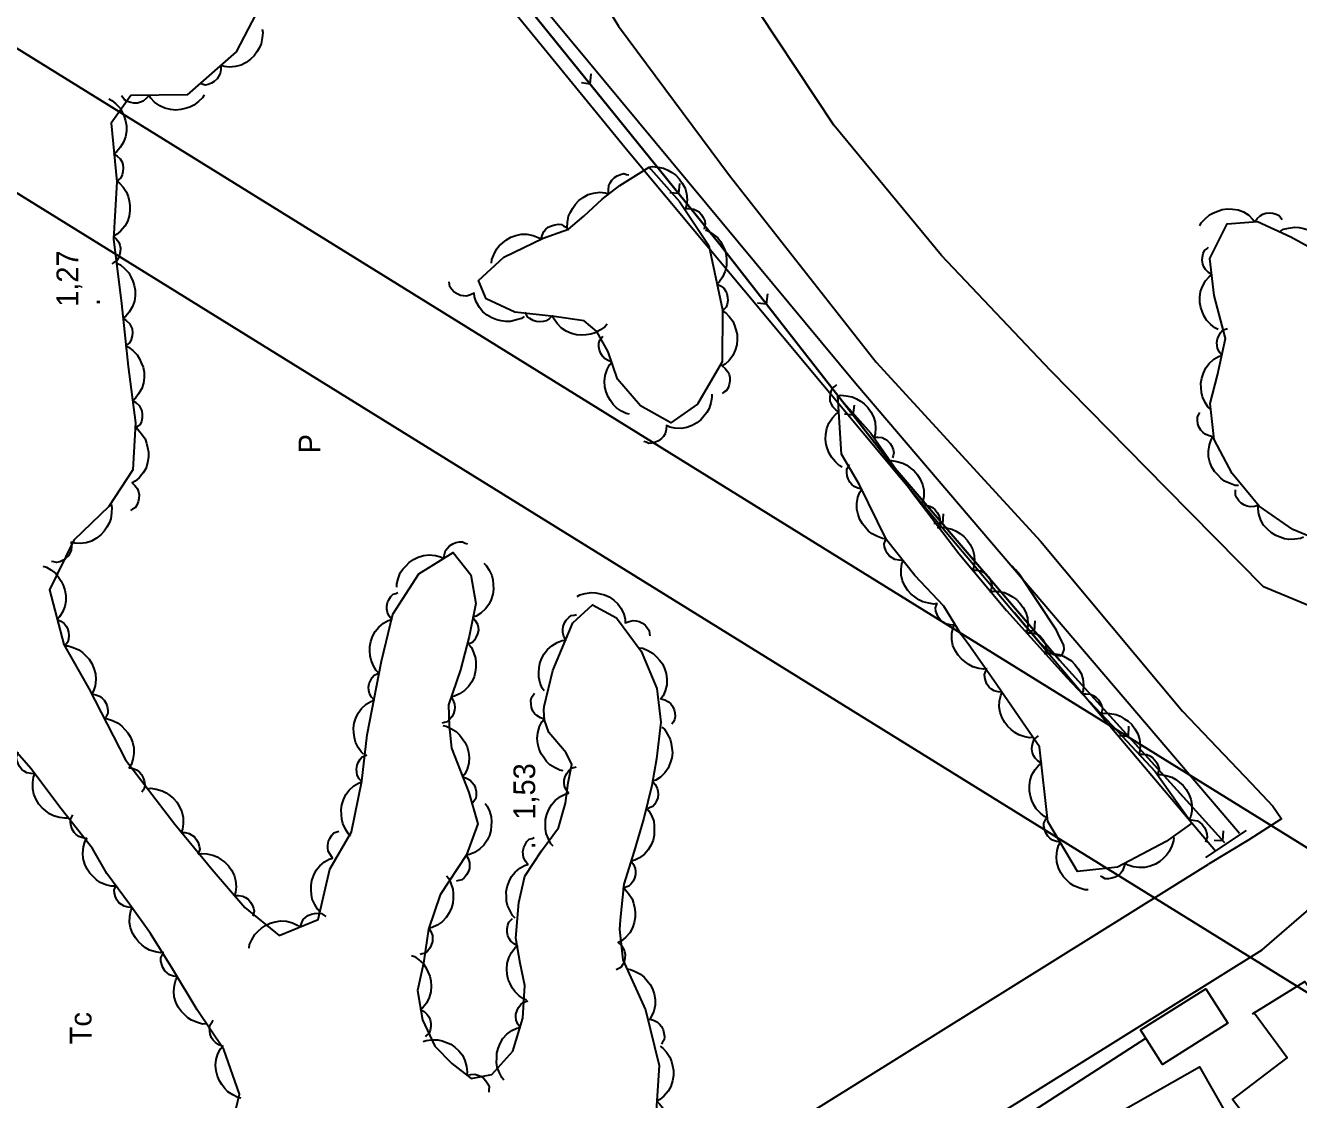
# Model space of a CAD drawing. Extents: x 747954 to 748544, y 4317181 to 4318208.
# Drawn here: x 748035.3 to 748123.3, y 4317259.5 to 4317333.8 of the extents above; entities that cross this region are included whole.
import ezdxf

# ---------------------------------------------------------------- set-up
doc = ezdxf.new("R2010")
doc.units = 0
doc.linetypes.add('DASHED', pattern=[0])
doc.layers.get('0').update_dxf_attribs({"linetype": 'CONTINUOUS'})
for name, color, linetype in [('1', 7, 'CONTINUOUS'), ('11', 7, 'CONTINUOUS'), ('2', 7, 'CONTINUOUS'), ('27', 7, 'CONTINUOUS'), ('36', 7, 'CONTINUOUS'), ('44', 7, 'CONTINUOUS'), ('48', 7, 'CONTINUOUS'), ('51', 7, 'CONTINUOUS'), ('53', 7, 'CONTINUOUS'), ('PATTERN_CLASS', 7, 'CONTINUOUS')]:
    doc.layers.add(name, color=color, linetype=linetype)

msp = doc.modelspace()

# ---------------------------------------------------------------- linework, layer by layer
at = {"layer": '1', "color": 0, "linetype": 'CONTINUOUS'}
for points in [[(748039.68, 4317375.85), (748039.68, 4317375.85), (748038.51, 4317374.38), (748057.91, 4317350.98), (748092.71, 4317309.04), (748119.22, 4317277.94)], [(748037.6, 4317373.01), (748058.56, 4317347.67), (748076.95, 4317325.13), (748098.45, 4317299.35), (748117.56, 4317276.71)], [(748120.12, 4317265.44), (748123.73, 4317267.68), (748129.64, 4317259.67), (748123.79, 4317256.17), (748122.88, 4317257.34), (748121.29, 4317256.17), (748118.73, 4317259.51), (748122.51, 4317262.41), (748120.2, 4317265.57)], [(748112.38, 4317264.33), (748116.9, 4317267.18), (748118.41, 4317264.8), (748113.89, 4317261.94), (748112.38, 4317264.33)], [(748106.59, 4317256.17), (748116.46, 4317261.79), (748118.44, 4317258.3), (748108.57, 4317252.69), (748106.59, 4317256.17)]]:
    msp.add_lwpolyline(points, dxfattribs=at)
at = {"layer": '11', "color": 0, "linetype": 'DASHED'}
for points in [[(748145.32, 4317293.32), (748144.52, 4317292.64), (748137.21, 4317291.07), (748129.63, 4317291.34), (748120.88, 4317294.98), (748114.17, 4317301.78), (748106.17, 4317309.94), (748098.62, 4317317.89), (748091.19, 4317326.91), (748084.71, 4317336.71), (748080.44, 4317345.57), (748076.18, 4317355.23), (748072.89, 4317364.92), (748070.94, 4317377.1), (748069.9, 4317386.29), (748071.13, 4317395.75), (748078.26, 4317400.38), (748094.87, 4317405.8), (748113.16, 4317411.9), (748136.64, 4317419.36)], [(748059.41, 4317417.37), (748060.31, 4317408.46), (748060.25, 4317401.69), (748061.03, 4317393.84), (748060.79, 4317385.25), (748061.61, 4317377.89), (748061.77, 4317370.92), (748062.48, 4317361.46), (748065.79, 4317351.02), (748076.3, 4317333.76), (748083.98, 4317323.42), (748094.11, 4317310.53), (748105.46, 4317298.15), (748115.29, 4317286.39), (748120.03, 4317281.4), (748121.53, 4317279.8), (748122.12, 4317278.94), (748119.86, 4317277.48), (748117.08, 4317275.81)], [(748120.79, 4317269.87), (748124.37, 4317272.96), (748129.4, 4317267.13), (748135.27, 4317259.63), (748143.44, 4317249.92), (748151.19, 4317240.37), (748157.75, 4317232.46), (748165.16, 4317223.86), (748171.08, 4317216.69), (748176.67, 4317208.83), (748180.02, 4317204.53)]]:
    msp.add_lwpolyline(points, dxfattribs=at)
at = {"layer": '11', "color": 0, "linetype": 'CONTINUOUS'}
for points in [[(748000, 4317201.29), (748012.41, 4317209.28), (748079.9, 4317252.59), (748117.08, 4317275.81)], [(748010.92, 4317200), (748016.19, 4317203.39), (748083.64, 4317246.67), (748120.79, 4317269.87)]]:
    msp.add_lwpolyline(points, dxfattribs=at)
at = {"layer": '2', "color": 0, "linetype": 'CONTINUOUS'}
msp.add_line((748116.89, 4317276.25), (748119.71, 4317278.12), dxfattribs=at)
at = {"layer": '27', "color": 0, "linetype": 'CONTINUOUS'}
for p, q in [((748074.34, 4317329.76), (748074.41, 4317330.46)), ((748074.34, 4317329.76), (748073.73, 4317329.83)), ((748080.47, 4317322.18), (748079.85, 4317322.24)), ((748080.47, 4317322.18), (748080.54, 4317322.88)), ((748086.52, 4317314.54), (748086.61, 4317315.24)), ((748086.52, 4317314.54), (748085.91, 4317314.61)), ((748092.52, 4317306.85), (748092.61, 4317307.55)), ((748092.52, 4317306.85), (748091.91, 4317306.93)), ((748098.71, 4317299.32), (748098.1, 4317299.37)), ((748098.71, 4317299.32), (748098.77, 4317300.03)), ((748105.06, 4317291.92), (748105.11, 4317292.63)), ((748105.06, 4317291.92), (748104.45, 4317291.97)), ((748111.55, 4317284.64), (748111.58, 4317285.35)), ((748111.55, 4317284.64), (748110.93, 4317284.68)), ((748118.08, 4317277.41), (748117.47, 4317277.44)), ((748118.08, 4317277.41), (748118.12, 4317278.11))]:
    msp.add_line(p, q, dxfattribs=at)
msp.add_lwpolyline([(748037.21, 4317374.97), (748052.06, 4317357.01), (748068.28, 4317337.27), (748083.33, 4317318.63), (748095.15, 4317303.48), (748106.78, 4317289.92), (748118.18, 4317277.3)], dxfattribs=at)
at = {"layer": '44', "color": 0, "linetype": 'CONTINUOUS'}
msp.add_lwpolyline([(748103.68, 4317293.21), (748105.42, 4317291.14), (748105.73, 4317290.82), (748105.75, 4317290.8), (748106.28, 4317290.35), (748106.47, 4317290.27), (748106.85, 4317290.21), (748106.98, 4317290.33), (748107.11, 4317290.64), (748107.08, 4317290.94), (748106.85, 4317291.39), (748106.66, 4317291.78), (748106.58, 4317291.98), (748104.05, 4317295.82), (748103.75, 4317296.15), (748103.5, 4317296.41)], dxfattribs=at)
at = {"layer": '51', "color": 0, "linetype": 'CONTINUOUS'}
msp.add_lwpolyline([(748065.4, 4317200), (748047.56, 4317221.64), (748112.74, 4317263.76)], dxfattribs=at)
at = {"layer": '53', "color": 0, "linetype": 'CONTINUOUS'}
for points in [[(748051.67, 4317333.55), (748051.71, 4317333.32), (748051.67, 4317332.95), (748051.6, 4317332.54), (748051.46, 4317332.25), (748051.29, 4317331.98), (748051.11, 4317331.71), (748050.86, 4317331.47), (748050.55, 4317331.25), (748050.21, 4317331.07), (748049.83, 4317330.97), (748049.4, 4317330.93), (748049.03, 4317330.97), (748048.8, 4317331.04), (748048.8, 4317330.77), (748048.76, 4317330.48), (748048.66, 4317330.29), (748048.55, 4317330.11), (748048.36, 4317329.94), (748048.16, 4317329.82), (748047.93, 4317329.73), (748047.72, 4317329.68), (748047.52, 4317329.74), (748047.37, 4317329.78)], [(748041.07, 4317328.73), (748041.28, 4317328.63), (748041.55, 4317328.39), (748041.84, 4317328.08), (748042, 4317327.81), (748042.12, 4317327.51), (748042.23, 4317327.21), (748042.28, 4317326.86), (748042.28, 4317326.49), (748042.23, 4317326.1), (748042.09, 4317325.74), (748041.86, 4317325.36), (748041.62, 4317325.09), (748041.42, 4317324.94), (748041.65, 4317324.78), (748041.86, 4317324.58), (748041.96, 4317324.39), (748042.04, 4317324.19), (748042.06, 4317323.94), (748042.04, 4317323.71), (748041.99, 4317323.47), (748041.9, 4317323.27), (748041.74, 4317323.14), (748041.62, 4317323.04)], [(748047.66, 4317329.01), (748047.54, 4317328.81), (748047.27, 4317328.56), (748046.95, 4317328.29), (748046.66, 4317328.16), (748046.35, 4317328.07), (748046.04, 4317327.99), (748045.69, 4317327.96), (748045.32, 4317328), (748044.94, 4317328.08), (748044.59, 4317328.25), (748044.23, 4317328.51), (748043.98, 4317328.77), (748043.85, 4317328.98), (748043.67, 4317328.77), (748043.45, 4317328.58), (748043.25, 4317328.5), (748043.06, 4317328.43), (748042.8, 4317328.43), (748042.58, 4317328.47), (748042.33, 4317328.55), (748042.14, 4317328.66), (748042.03, 4317328.82), (748041.94, 4317328.95)], [(748078.41, 4317324), (748078.64, 4317324.05), (748079.01, 4317324.01), (748079.42, 4317323.94), (748079.71, 4317323.8), (748079.98, 4317323.63), (748080.25, 4317323.45), (748080.5, 4317323.21), (748080.71, 4317322.9), (748080.9, 4317322.56), (748081, 4317322.18), (748081.04, 4317321.75), (748081.01, 4317321.38), (748080.93, 4317321.15), (748081.21, 4317321.15), (748081.5, 4317321.11), (748081.69, 4317321.02), (748081.87, 4317320.91), (748082.04, 4317320.71), (748082.16, 4317320.52), (748082.26, 4317320.29), (748082.3, 4317320.07), (748082.25, 4317319.88), (748082.21, 4317319.72)], [(748072.8, 4317319.6), (748072.75, 4317319.83), (748072.78, 4317320.19), (748072.85, 4317320.61), (748072.97, 4317320.9), (748073.14, 4317321.18), (748073.32, 4317321.45), (748073.56, 4317321.7), (748073.86, 4317321.92), (748074.2, 4317322.11), (748074.57, 4317322.22), (748075.01, 4317322.27), (748075.37, 4317322.24), (748075.61, 4317322.17), (748075.6, 4317322.45), (748075.63, 4317322.74), (748075.73, 4317322.93), (748075.83, 4317323.11), (748076.02, 4317323.29), (748076.21, 4317323.41), (748076.44, 4317323.51), (748076.66, 4317323.56), (748076.85, 4317323.51), (748077.01, 4317323.47)], [(748041.62, 4317323.04), (748041.81, 4317322.91), (748042.05, 4317322.62), (748042.29, 4317322.28), (748042.4, 4317321.98), (748042.47, 4317321.67), (748042.53, 4317321.35), (748042.53, 4317321), (748042.47, 4317320.63), (748042.36, 4317320.26), (748042.17, 4317319.92), (748041.88, 4317319.59), (748041.6, 4317319.35), (748041.38, 4317319.24), (748041.58, 4317319.04), (748041.76, 4317318.81), (748041.83, 4317318.61), (748041.87, 4317318.41), (748041.86, 4317318.15), (748041.8, 4317317.93), (748041.71, 4317317.69), (748041.59, 4317317.51), (748041.41, 4317317.41), (748041.28, 4317317.33)], [(748116.48, 4317319.95), (748116.58, 4317320.15), (748116.83, 4317320.42), (748117.14, 4317320.71), (748117.42, 4317320.86), (748117.72, 4317320.97), (748118.03, 4317321.08), (748118.37, 4317321.12), (748118.75, 4317321.11), (748119.13, 4317321.05), (748119.49, 4317320.91), (748119.86, 4317320.68), (748120.13, 4317320.42), (748120.28, 4317320.23), (748120.44, 4317320.45), (748120.65, 4317320.65), (748120.84, 4317320.75), (748121.04, 4317320.82), (748121.29, 4317320.84), (748121.52, 4317320.82), (748121.76, 4317320.76), (748121.96, 4317320.66), (748122.08, 4317320.5), (748122.18, 4317320.38)], [(748067.51, 4317317.37), (748067.54, 4317317.61), (748067.67, 4317317.95), (748067.86, 4317318.33), (748068.06, 4317318.57), (748068.3, 4317318.78), (748068.55, 4317318.99), (748068.85, 4317319.16), (748069.2, 4317319.28), (748069.58, 4317319.37), (748069.97, 4317319.37), (748070.4, 4317319.28), (748070.74, 4317319.15), (748070.95, 4317319.02), (748071.02, 4317319.28), (748071.14, 4317319.55), (748071.28, 4317319.71), (748071.44, 4317319.85), (748071.67, 4317319.96), (748071.89, 4317320.02), (748072.14, 4317320.06), (748072.36, 4317320.04), (748072.53, 4317319.93), (748072.67, 4317319.85)], [(748082.31, 4317319.67), (748082.53, 4317319.59), (748082.83, 4317319.38), (748083.16, 4317319.11), (748083.34, 4317318.86), (748083.5, 4317318.57), (748083.64, 4317318.29), (748083.73, 4317317.95), (748083.77, 4317317.58), (748083.76, 4317317.19), (748083.67, 4317316.81), (748083.49, 4317316.41), (748083.27, 4317316.11), (748083.09, 4317315.94), (748083.34, 4317315.81), (748083.57, 4317315.63), (748083.69, 4317315.45), (748083.79, 4317315.27), (748083.84, 4317315.02), (748083.85, 4317314.79), (748083.82, 4317314.54), (748083.75, 4317314.33), (748083.61, 4317314.19), (748083.5, 4317314.08)], [(748122.06, 4317319.59), (748122.26, 4317319.71), (748122.62, 4317319.79), (748123.03, 4317319.86), (748123.35, 4317319.83), (748123.66, 4317319.76), (748123.97, 4317319.68), (748124.29, 4317319.53), (748124.59, 4317319.32), (748124.88, 4317319.05), (748125.11, 4317318.74), (748125.29, 4317318.34), (748125.37, 4317317.98), (748125.39, 4317317.73), (748125.65, 4317317.83), (748125.93, 4317317.89), (748126.14, 4317317.86), (748126.35, 4317317.82), (748126.58, 4317317.69), (748126.75, 4317317.55), (748126.92, 4317317.37), (748127.03, 4317317.18), (748127.05, 4317316.97), (748127.06, 4317316.82)], [(748117.74, 4317312.79), (748117.53, 4317312.89), (748117.25, 4317313.13), (748116.95, 4317313.42), (748116.79, 4317313.7), (748116.67, 4317313.99), (748116.55, 4317314.29), (748116.49, 4317314.64), (748116.49, 4317315.01), (748116.53, 4317315.4), (748116.66, 4317315.76), (748116.88, 4317316.14), (748117.12, 4317316.42), (748117.31, 4317316.58), (748117.08, 4317316.73), (748116.87, 4317316.93), (748116.76, 4317317.12), (748116.68, 4317317.31), (748116.65, 4317317.57), (748116.67, 4317317.79), (748116.72, 4317318.04), (748116.8, 4317318.24), (748116.96, 4317318.37), (748117.08, 4317318.47)], [(748041.66, 4317317.35), (748041.87, 4317317.25), (748042.15, 4317317.01), (748042.44, 4317316.71), (748042.6, 4317316.43), (748042.72, 4317316.13), (748042.83, 4317315.83), (748042.89, 4317315.49), (748042.89, 4317315.11), (748042.84, 4317314.73), (748042.71, 4317314.36), (748042.48, 4317313.99), (748042.24, 4317313.71), (748042.05, 4317313.56), (748042.27, 4317313.4), (748042.49, 4317313.2), (748042.59, 4317313.01), (748042.67, 4317312.82), (748042.7, 4317312.56), (748042.68, 4317312.34), (748042.62, 4317312.09), (748042.53, 4317311.89), (748042.38, 4317311.76), (748042.26, 4317311.66)], [(748069.78, 4317313.68), (748069.59, 4317313.55), (748069.24, 4317313.44), (748068.83, 4317313.34), (748068.51, 4317313.34), (748068.19, 4317313.39), (748067.88, 4317313.45), (748067.55, 4317313.58), (748067.23, 4317313.77), (748066.92, 4317314.01), (748066.68, 4317314.31), (748066.47, 4317314.69), (748066.35, 4317315.04), (748066.32, 4317315.29), (748066.07, 4317315.17), (748065.79, 4317315.09), (748065.58, 4317315.1), (748065.37, 4317315.13), (748065.14, 4317315.24), (748064.95, 4317315.37), (748064.77, 4317315.54), (748064.64, 4317315.72), (748064.61, 4317315.92), (748064.59, 4317316.08)], [(748075.51, 4317313.14), (748075.36, 4317312.96), (748075.06, 4317312.76), (748074.69, 4317312.55), (748074.39, 4317312.46), (748074.07, 4317312.42), (748073.75, 4317312.39), (748073.4, 4317312.42), (748073.04, 4317312.51), (748072.68, 4317312.66), (748072.35, 4317312.88), (748072.05, 4317313.19), (748071.84, 4317313.49), (748071.74, 4317313.72), (748071.53, 4317313.54), (748071.29, 4317313.38), (748071.08, 4317313.33), (748070.87, 4317313.3), (748070.61, 4317313.34), (748070.4, 4317313.41), (748070.18, 4317313.53), (748070.01, 4317313.66), (748069.92, 4317313.85), (748069.85, 4317313.99)], [(748083.49, 4317314.07), (748083.69, 4317313.95), (748083.94, 4317313.68), (748084.2, 4317313.35), (748084.32, 4317313.06), (748084.41, 4317312.75), (748084.49, 4317312.44), (748084.51, 4317312.09), (748084.47, 4317311.72), (748084.37, 4317311.34), (748084.2, 4317310.99), (748083.94, 4317310.64), (748083.67, 4317310.39), (748083.46, 4317310.26), (748083.67, 4317310.08), (748083.86, 4317309.86), (748083.94, 4317309.66), (748083.99, 4317309.46), (748083.99, 4317309.2), (748083.95, 4317308.98), (748083.87, 4317308.74), (748083.76, 4317308.55), (748083.59, 4317308.44), (748083.46, 4317308.35)], [(748117.21, 4317307.27), (748117.03, 4317307.42), (748116.85, 4317307.74), (748116.66, 4317308.12), (748116.59, 4317308.43), (748116.57, 4317308.75), (748116.56, 4317309.07), (748116.61, 4317309.42), (748116.73, 4317309.77), (748116.89, 4317310.12), (748117.13, 4317310.43), (748117.46, 4317310.72), (748117.78, 4317310.91), (748118.01, 4317310.99), (748117.84, 4317311.21), (748117.7, 4317311.46), (748117.67, 4317311.68), (748117.65, 4317311.88), (748117.7, 4317312.14), (748117.79, 4317312.35), (748117.92, 4317312.56), (748118.06, 4317312.73), (748118.25, 4317312.8), (748118.4, 4317312.86)], [(748077.06, 4317306.92), (748076.83, 4317306.96), (748076.51, 4317307.14), (748076.15, 4317307.37), (748075.94, 4317307.6), (748075.75, 4317307.87), (748075.58, 4317308.13), (748075.45, 4317308.46), (748075.36, 4317308.82), (748075.33, 4317309.21), (748075.38, 4317309.6), (748075.51, 4317310.01), (748075.68, 4317310.33), (748075.84, 4317310.53), (748075.58, 4317310.63), (748075.33, 4317310.77), (748075.19, 4317310.94), (748075.07, 4317311.11), (748074.99, 4317311.35), (748074.95, 4317311.58), (748074.95, 4317311.83), (748075, 4317312.04), (748075.12, 4317312.2), (748075.22, 4317312.33)], [(748042.22, 4317311.65), (748042.43, 4317311.56), (748042.72, 4317311.33), (748043.02, 4317311.03), (748043.18, 4317310.76), (748043.31, 4317310.47), (748043.43, 4317310.17), (748043.5, 4317309.83), (748043.51, 4317309.45), (748043.47, 4317309.07), (748043.35, 4317308.7), (748043.13, 4317308.32), (748042.9, 4317308.03), (748042.71, 4317307.88), (748042.94, 4317307.72), (748043.16, 4317307.53), (748043.26, 4317307.34), (748043.35, 4317307.15), (748043.38, 4317306.9), (748043.37, 4317306.67), (748043.32, 4317306.42), (748043.24, 4317306.22), (748043.08, 4317306.09), (748042.97, 4317305.98)], [(748082.75, 4317308.3), (748082.76, 4317308.07), (748082.69, 4317307.71), (748082.56, 4317307.31), (748082.4, 4317307.04), (748082.2, 4317306.78), (748081.99, 4317306.54), (748081.71, 4317306.33), (748081.39, 4317306.15), (748081.02, 4317306), (748080.64, 4317305.94), (748080.2, 4317305.96), (748079.84, 4317306.03), (748079.62, 4317306.13), (748079.59, 4317305.86), (748079.52, 4317305.57), (748079.4, 4317305.39), (748079.27, 4317305.23), (748079.06, 4317305.08), (748078.85, 4317304.99), (748078.61, 4317304.92), (748078.39, 4317304.9), (748078.21, 4317304.98), (748078.06, 4317305.03)], [(748091.77, 4317303.26), (748091.56, 4317303.37), (748091.29, 4317303.63), (748091.01, 4317303.94), (748090.86, 4317304.22), (748090.75, 4317304.52), (748090.65, 4317304.83), (748090.61, 4317305.17), (748090.63, 4317305.55), (748090.69, 4317305.93), (748090.84, 4317306.29), (748091.08, 4317306.66), (748091.33, 4317306.92), (748091.53, 4317307.07), (748091.31, 4317307.23), (748091.11, 4317307.44), (748091.01, 4317307.64), (748090.94, 4317307.83), (748090.93, 4317308.09), (748090.95, 4317308.31), (748091.02, 4317308.56), (748091.11, 4317308.75), (748091.28, 4317308.87), (748091.4, 4317308.97)], [(748091.45, 4317308.19), (748091.67, 4317308.23), (748092.04, 4317308.19), (748092.45, 4317308.12), (748092.74, 4317307.99), (748093.02, 4317307.82), (748093.28, 4317307.64), (748093.53, 4317307.39), (748093.75, 4317307.09), (748093.93, 4317306.74), (748094.04, 4317306.37), (748094.07, 4317305.93), (748094.04, 4317305.57), (748093.97, 4317305.33), (748094.24, 4317305.33), (748094.53, 4317305.3), (748094.72, 4317305.2), (748094.9, 4317305.09), (748095.07, 4317304.9), (748095.19, 4317304.7), (748095.29, 4317304.47), (748095.33, 4317304.26), (748095.28, 4317304.06), (748095.24, 4317303.91)], [(748119.15, 4317301.99), (748118.92, 4317302), (748118.57, 4317302.12), (748118.19, 4317302.29), (748117.94, 4317302.49), (748117.72, 4317302.72), (748117.5, 4317302.96), (748117.32, 4317303.26), (748117.18, 4317303.61), (748117.09, 4317303.98), (748117.07, 4317304.37), (748117.14, 4317304.8), (748117.26, 4317305.15), (748117.39, 4317305.36), (748117.12, 4317305.42), (748116.85, 4317305.53), (748116.69, 4317305.67), (748116.54, 4317305.82), (748116.42, 4317306.05), (748116.35, 4317306.26), (748116.31, 4317306.51), (748116.32, 4317306.73), (748116.42, 4317306.91), (748116.49, 4317307.05)], [(748042.9, 4317305.98), (748043.09, 4317305.85), (748043.33, 4317305.57), (748043.57, 4317305.22), (748043.68, 4317304.92), (748043.75, 4317304.61), (748043.81, 4317304.3), (748043.81, 4317303.94), (748043.75, 4317303.58), (748043.64, 4317303.2), (748043.45, 4317302.86), (748043.17, 4317302.53), (748042.89, 4317302.3), (748042.67, 4317302.18), (748042.87, 4317301.99), (748043.04, 4317301.76), (748043.11, 4317301.55), (748043.16, 4317301.35), (748043.15, 4317301.09), (748043.09, 4317300.87), (748043, 4317300.64), (748042.88, 4317300.45), (748042.7, 4317300.35), (748042.57, 4317300.27)], [(748094.78, 4317298.31), (748094.55, 4317298.33), (748094.21, 4317298.46), (748093.83, 4317298.64), (748093.58, 4317298.84), (748093.37, 4317299.08), (748093.16, 4317299.33), (748092.99, 4317299.63), (748092.86, 4317299.98), (748092.77, 4317300.36), (748092.77, 4317300.75), (748092.85, 4317301.18), (748092.99, 4317301.52), (748093.12, 4317301.73), (748092.85, 4317301.8), (748092.58, 4317301.92), (748092.42, 4317302.06), (748092.28, 4317302.21), (748092.17, 4317302.45), (748092.1, 4317302.66), (748092.07, 4317302.91), (748092.09, 4317303.13), (748092.19, 4317303.31), (748092.27, 4317303.44)], [(748094.95, 4317303.68), (748095.18, 4317303.71), (748095.54, 4317303.65), (748095.95, 4317303.54), (748096.23, 4317303.39), (748096.49, 4317303.2), (748096.74, 4317303), (748096.97, 4317302.73), (748097.16, 4317302.42), (748097.32, 4317302.06), (748097.4, 4317301.68), (748097.4, 4317301.24), (748097.34, 4317300.88), (748097.25, 4317300.65), (748097.53, 4317300.63), (748097.81, 4317300.57), (748098, 4317300.46), (748098.17, 4317300.34), (748098.33, 4317300.13), (748098.43, 4317299.93), (748098.51, 4317299.69), (748098.54, 4317299.48), (748098.47, 4317299.29), (748098.42, 4317299.14)], [(748123.64, 4317298.42), (748123.43, 4317298.33), (748123.06, 4317298.28), (748122.64, 4317298.25), (748122.33, 4317298.31), (748122.03, 4317298.42), (748121.73, 4317298.53), (748121.43, 4317298.71), (748121.15, 4317298.96), (748120.89, 4317299.25), (748120.7, 4317299.59), (748120.56, 4317300), (748120.51, 4317300.36), (748120.52, 4317300.61), (748120.25, 4317300.54), (748119.96, 4317300.51), (748119.75, 4317300.56), (748119.56, 4317300.63), (748119.34, 4317300.77), (748119.18, 4317300.93), (748119.03, 4317301.14), (748118.94, 4317301.33), (748118.95, 4317301.54), (748118.95, 4317301.69)], [(748041.23, 4317300.69), (748041.28, 4317300.47), (748041.26, 4317300.1), (748041.2, 4317299.68), (748041.08, 4317299.39), (748040.92, 4317299.11), (748040.75, 4317298.84), (748040.51, 4317298.58), (748040.22, 4317298.35), (748039.88, 4317298.15), (748039.51, 4317298.03), (748039.08, 4317297.98), (748038.71, 4317298), (748038.47, 4317298.06), (748038.49, 4317297.79), (748038.46, 4317297.5), (748038.37, 4317297.3), (748038.27, 4317297.12), (748038.08, 4317296.94), (748037.9, 4317296.82), (748037.67, 4317296.71), (748037.45, 4317296.66), (748037.26, 4317296.7), (748037.1, 4317296.73)], [(748098.34, 4317299.07), (748098.57, 4317299.11), (748098.94, 4317299.06), (748099.35, 4317298.98), (748099.63, 4317298.84), (748099.9, 4317298.66), (748100.16, 4317298.47), (748100.4, 4317298.21), (748100.61, 4317297.9), (748100.78, 4317297.55), (748100.88, 4317297.18), (748100.9, 4317296.74), (748100.85, 4317296.38), (748100.78, 4317296.14), (748101.05, 4317296.14), (748101.34, 4317296.09), (748101.53, 4317295.99), (748101.7, 4317295.87), (748101.87, 4317295.67), (748101.98, 4317295.48), (748102.07, 4317295.24), (748102.11, 4317295.03), (748102.05, 4317294.83), (748102.01, 4317294.68)], [(748060.97, 4317294.96), (748060.97, 4317295.19), (748061.07, 4317295.54), (748061.21, 4317295.94), (748061.39, 4317296.2), (748061.61, 4317296.44), (748061.83, 4317296.67), (748062.12, 4317296.87), (748062.45, 4317297.03), (748062.83, 4317297.15), (748063.21, 4317297.19), (748063.65, 4317297.15), (748064, 4317297.05), (748064.22, 4317296.94), (748064.27, 4317297.21), (748064.35, 4317297.49), (748064.48, 4317297.66), (748064.62, 4317297.82), (748064.84, 4317297.96), (748065.05, 4317298.04), (748065.3, 4317298.09), (748065.52, 4317298.1), (748065.7, 4317298.01), (748065.85, 4317297.95)], [(748098.33, 4317293.82), (748098.1, 4317293.79), (748097.74, 4317293.85), (748097.33, 4317293.94), (748097.05, 4317294.09), (748096.78, 4317294.28), (748096.53, 4317294.47), (748096.29, 4317294.73), (748096.09, 4317295.04), (748095.93, 4317295.4), (748095.84, 4317295.78), (748095.83, 4317296.21), (748095.88, 4317296.58), (748095.97, 4317296.81), (748095.69, 4317296.82), (748095.4, 4317296.87), (748095.22, 4317296.98), (748095.04, 4317297.1), (748094.88, 4317297.3), (748094.78, 4317297.5), (748094.69, 4317297.74), (748094.66, 4317297.95), (748094.72, 4317298.15), (748094.77, 4317298.3)], [(748036.53, 4317296.41), (748036.75, 4317296.35), (748037.06, 4317296.15), (748037.4, 4317295.9), (748037.6, 4317295.65), (748037.77, 4317295.37), (748037.92, 4317295.09), (748038.03, 4317294.76), (748038.09, 4317294.39), (748038.1, 4317294), (748038.02, 4317293.62), (748037.86, 4317293.22), (748037.66, 4317292.9), (748037.49, 4317292.73), (748037.74, 4317292.61), (748037.98, 4317292.44), (748038.11, 4317292.27), (748038.22, 4317292.09), (748038.29, 4317291.84), (748038.3, 4317291.62), (748038.29, 4317291.36), (748038.23, 4317291.15), (748038.09, 4317291), (748037.99, 4317290.88)], [(748066.98, 4317296.61), (748067.16, 4317296.46), (748067.35, 4317296.14), (748067.54, 4317295.77), (748067.61, 4317295.46), (748067.64, 4317295.14), (748067.66, 4317294.82), (748067.61, 4317294.47), (748067.5, 4317294.11), (748067.34, 4317293.76), (748067.1, 4317293.45), (748066.78, 4317293.16), (748066.46, 4317292.96), (748066.23, 4317292.88), (748066.4, 4317292.66), (748066.55, 4317292.41), (748066.59, 4317292.19), (748066.61, 4317291.99), (748066.56, 4317291.73), (748066.47, 4317291.52), (748066.35, 4317291.3), (748066.2, 4317291.14), (748066.02, 4317291.06), (748065.87, 4317291)], [(748059.71, 4317289.03), (748059.55, 4317289.19), (748059.37, 4317289.51), (748059.19, 4317289.9), (748059.13, 4317290.21), (748059.12, 4317290.53), (748059.11, 4317290.85), (748059.18, 4317291.2), (748059.3, 4317291.55), (748059.48, 4317291.89), (748059.73, 4317292.19), (748060.06, 4317292.47), (748060.38, 4317292.65), (748060.62, 4317292.73), (748060.45, 4317292.95), (748060.32, 4317293.21), (748060.29, 4317293.43), (748060.28, 4317293.64), (748060.34, 4317293.89), (748060.43, 4317294.09), (748060.56, 4317294.31), (748060.72, 4317294.47), (748060.91, 4317294.53), (748061.05, 4317294.59)], [(748073.43, 4317294.32), (748073.63, 4317294.43), (748073.99, 4317294.53), (748074.4, 4317294.6), (748074.72, 4317294.57), (748075.03, 4317294.5), (748075.34, 4317294.43), (748075.66, 4317294.28), (748075.97, 4317294.07), (748076.26, 4317293.8), (748076.49, 4317293.49), (748076.67, 4317293.09), (748076.76, 4317292.74), (748076.77, 4317292.49), (748077.03, 4317292.59), (748077.32, 4317292.65), (748077.53, 4317292.63), (748077.73, 4317292.58), (748077.96, 4317292.46), (748078.14, 4317292.32), (748078.31, 4317292.13), (748078.42, 4317291.95), (748078.44, 4317291.74), (748078.46, 4317291.59)], [(748101.96, 4317294.64), (748102.19, 4317294.69), (748102.56, 4317294.65), (748102.97, 4317294.58), (748103.26, 4317294.45), (748103.53, 4317294.28), (748103.8, 4317294.1), (748104.05, 4317293.86), (748104.27, 4317293.55), (748104.45, 4317293.21), (748104.56, 4317292.84), (748104.6, 4317292.4), (748104.57, 4317292.04), (748104.5, 4317291.8), (748104.78, 4317291.81), (748105.06, 4317291.77), (748105.26, 4317291.68), (748105.44, 4317291.57), (748105.61, 4317291.37), (748105.73, 4317291.18), (748105.83, 4317290.95), (748105.87, 4317290.74), (748105.82, 4317290.54), (748105.78, 4317290.39)], [(748101.79, 4317289.31), (748101.56, 4317289.28), (748101.2, 4317289.34), (748100.79, 4317289.45), (748100.51, 4317289.6), (748100.25, 4317289.79), (748100, 4317289.99), (748099.77, 4317290.26), (748099.58, 4317290.58), (748099.42, 4317290.93), (748099.35, 4317291.32), (748099.34, 4317291.75), (748099.41, 4317292.11), (748099.49, 4317292.34), (748099.22, 4317292.36), (748098.93, 4317292.42), (748098.75, 4317292.53), (748098.58, 4317292.65), (748098.42, 4317292.86), (748098.32, 4317293.06), (748098.24, 4317293.3), (748098.21, 4317293.52), (748098.28, 4317293.71), (748098.33, 4317293.86)], [(748071.16, 4317287.79), (748071.02, 4317287.98), (748070.89, 4317288.32), (748070.78, 4317288.73), (748070.78, 4317289.05), (748070.82, 4317289.37), (748070.86, 4317289.68), (748070.98, 4317290.01), (748071.16, 4317290.34), (748071.39, 4317290.65), (748071.68, 4317290.91), (748072.06, 4317291.13), (748072.41, 4317291.26), (748072.65, 4317291.29), (748072.53, 4317291.54), (748072.44, 4317291.82), (748072.44, 4317292.03), (748072.47, 4317292.24), (748072.57, 4317292.48), (748072.69, 4317292.67), (748072.86, 4317292.86), (748073.03, 4317292.99), (748073.23, 4317293.02), (748073.39, 4317293.06)], [(748038.02, 4317290.89), (748038.25, 4317290.89), (748038.6, 4317290.78), (748038.99, 4317290.62), (748039.25, 4317290.43), (748039.48, 4317290.2), (748039.7, 4317289.97), (748039.89, 4317289.68), (748040.04, 4317289.33), (748040.15, 4317288.96), (748040.17, 4317288.57), (748040.12, 4317288.14), (748040.01, 4317287.79), (748039.89, 4317287.57), (748040.16, 4317287.52), (748040.43, 4317287.42), (748040.6, 4317287.29), (748040.75, 4317287.14), (748040.88, 4317286.91), (748040.95, 4317286.7), (748041, 4317286.46), (748041, 4317286.24), (748040.9, 4317286.06), (748040.84, 4317285.91)], [(748065.98, 4317290.97), (748066.13, 4317290.79), (748066.28, 4317290.45), (748066.42, 4317290.05), (748066.44, 4317289.74), (748066.43, 4317289.41), (748066.4, 4317289.09), (748066.31, 4317288.76), (748066.15, 4317288.42), (748065.94, 4317288.09), (748065.66, 4317287.82), (748065.3, 4317287.57), (748064.96, 4317287.42), (748064.72, 4317287.37), (748064.86, 4317287.13), (748064.97, 4317286.86), (748064.98, 4317286.64), (748064.97, 4317286.44), (748064.89, 4317286.19), (748064.78, 4317286), (748064.62, 4317285.8), (748064.46, 4317285.65), (748064.26, 4317285.6), (748064.11, 4317285.56)], [(748077.76, 4317290.76), (748077.99, 4317290.73), (748078.33, 4317290.57), (748078.7, 4317290.37), (748078.93, 4317290.15), (748079.13, 4317289.9), (748079.33, 4317289.65), (748079.48, 4317289.33), (748079.59, 4317288.98), (748079.65, 4317288.59), (748079.63, 4317288.2), (748079.53, 4317287.78), (748079.38, 4317287.44), (748079.23, 4317287.24), (748079.5, 4317287.16), (748079.76, 4317287.03), (748079.91, 4317286.88), (748080.04, 4317286.72), (748080.14, 4317286.48), (748080.19, 4317286.26), (748080.21, 4317286.01), (748080.18, 4317285.79), (748080.07, 4317285.62), (748079.98, 4317285.49)], [(748105.74, 4317290.35), (748105.97, 4317290.4), (748106.34, 4317290.37), (748106.75, 4317290.31), (748107.05, 4317290.19), (748107.33, 4317290.03), (748107.6, 4317289.86), (748107.85, 4317289.62), (748108.08, 4317289.32), (748108.27, 4317288.98), (748108.39, 4317288.61), (748108.44, 4317288.18), (748108.41, 4317287.81), (748108.35, 4317287.57), (748108.63, 4317287.58), (748108.92, 4317287.56), (748109.11, 4317287.46), (748109.29, 4317287.36), (748109.47, 4317287.17), (748109.59, 4317286.98), (748109.7, 4317286.75), (748109.75, 4317286.54), (748109.7, 4317286.34), (748109.67, 4317286.19)], [(748058.67, 4317283.4), (748058.5, 4317283.56), (748058.3, 4317283.87), (748058.11, 4317284.24), (748058.04, 4317284.55), (748058.01, 4317284.88), (748057.99, 4317285.2), (748058.03, 4317285.54), (748058.14, 4317285.9), (748058.3, 4317286.25), (748058.54, 4317286.57), (748058.86, 4317286.86), (748059.17, 4317287.06), (748059.4, 4317287.14), (748059.23, 4317287.36), (748059.08, 4317287.61), (748059.04, 4317287.82), (748059.02, 4317288.03), (748059.07, 4317288.29), (748059.15, 4317288.49), (748059.27, 4317288.72), (748059.42, 4317288.88), (748059.61, 4317288.96), (748059.75, 4317289.02)], [(748104.97, 4317284.55), (748104.74, 4317284.53), (748104.38, 4317284.61), (748103.98, 4317284.74), (748103.7, 4317284.9), (748103.45, 4317285.11), (748103.21, 4317285.32), (748103, 4317285.59), (748102.82, 4317285.92), (748102.68, 4317286.28), (748102.62, 4317286.67), (748102.64, 4317287.1), (748102.72, 4317287.46), (748102.82, 4317287.69), (748102.54, 4317287.72), (748102.26, 4317287.79), (748102.08, 4317287.91), (748101.92, 4317288.04), (748101.77, 4317288.26), (748101.68, 4317288.46), (748101.61, 4317288.7), (748101.59, 4317288.92), (748101.67, 4317289.11), (748101.73, 4317289.26)], [(748072.47, 4317282.25), (748072.24, 4317282.3), (748071.91, 4317282.46), (748071.56, 4317282.68), (748071.33, 4317282.91), (748071.14, 4317283.17), (748070.96, 4317283.43), (748070.82, 4317283.75), (748070.73, 4317284.11), (748070.68, 4317284.5), (748070.72, 4317284.89), (748070.84, 4317285.31), (748071.01, 4317285.64), (748071.16, 4317285.83), (748070.9, 4317285.93), (748070.65, 4317286.07), (748070.5, 4317286.23), (748070.38, 4317286.39), (748070.29, 4317286.64), (748070.25, 4317286.86), (748070.24, 4317287.11), (748070.28, 4317287.33), (748070.4, 4317287.49), (748070.49, 4317287.62)], [(748109.68, 4317286.2), (748109.9, 4317286.24), (748110.27, 4317286.22), (748110.69, 4317286.15), (748110.98, 4317286.03), (748111.26, 4317285.86), (748111.53, 4317285.69), (748111.78, 4317285.45), (748112, 4317285.15), (748112.2, 4317284.81), (748112.31, 4317284.44), (748112.36, 4317284.01), (748112.33, 4317283.64), (748112.27, 4317283.4), (748112.54, 4317283.41), (748112.83, 4317283.38), (748113.03, 4317283.29), (748113.21, 4317283.18), (748113.38, 4317282.99), (748113.5, 4317282.81), (748113.61, 4317282.58), (748113.66, 4317282.36), (748113.61, 4317282.17), (748113.58, 4317282.01)], [(748040.75, 4317285.87), (748040.98, 4317285.85), (748041.33, 4317285.73), (748041.71, 4317285.55), (748041.96, 4317285.35), (748042.18, 4317285.12), (748042.39, 4317284.88), (748042.57, 4317284.58), (748042.7, 4317284.23), (748042.8, 4317283.85), (748042.8, 4317283.46), (748042.73, 4317283.03), (748042.61, 4317282.68), (748042.48, 4317282.47), (748042.75, 4317282.41), (748043.02, 4317282.3), (748043.18, 4317282.16), (748043.32, 4317282.01), (748043.44, 4317281.78), (748043.51, 4317281.56), (748043.55, 4317281.31), (748043.53, 4317281.09), (748043.43, 4317280.92), (748043.36, 4317280.78)], [(748064.15, 4317285.38), (748064.38, 4317285.34), (748064.71, 4317285.18), (748065.07, 4317284.97), (748065.3, 4317284.75), (748065.5, 4317284.49), (748065.68, 4317284.23), (748065.83, 4317283.91), (748065.93, 4317283.55), (748065.98, 4317283.17), (748065.95, 4317282.78), (748065.83, 4317282.36), (748065.67, 4317282.03), (748065.52, 4317281.83), (748065.78, 4317281.74), (748066.04, 4317281.6), (748066.19, 4317281.44), (748066.32, 4317281.28), (748066.41, 4317281.04), (748066.45, 4317280.82), (748066.47, 4317280.56), (748066.43, 4317280.35), (748066.31, 4317280.18), (748066.23, 4317280.05)], [(748079.29, 4317285.28), (748079.47, 4317285.13), (748079.67, 4317284.82), (748079.87, 4317284.45), (748079.95, 4317284.15), (748079.99, 4317283.83), (748080.02, 4317283.51), (748079.98, 4317283.16), (748079.88, 4317282.8), (748079.73, 4317282.44), (748079.5, 4317282.12), (748079.19, 4317281.82), (748078.88, 4317281.62), (748078.65, 4317281.53), (748078.83, 4317281.31), (748078.98, 4317281.06), (748079.02, 4317280.85), (748079.05, 4317280.65), (748079.01, 4317280.39), (748078.93, 4317280.18), (748078.81, 4317279.96), (748078.67, 4317279.79), (748078.49, 4317279.71), (748078.34, 4317279.64)], [(748105.95, 4317278.99), (748105.74, 4317279.09), (748105.46, 4317279.33), (748105.17, 4317279.63), (748105.01, 4317279.9), (748104.88, 4317280.2), (748104.77, 4317280.5), (748104.71, 4317280.84), (748104.71, 4317281.21), (748104.75, 4317281.6), (748104.88, 4317281.97), (748105.1, 4317282.35), (748105.34, 4317282.62), (748105.54, 4317282.78), (748105.31, 4317282.93), (748105.1, 4317283.13), (748104.99, 4317283.32), (748104.91, 4317283.51), (748104.88, 4317283.77), (748104.9, 4317283.99), (748104.95, 4317284.24), (748105.04, 4317284.44), (748105.2, 4317284.57), (748105.32, 4317284.67)], [(748038.25, 4317278.99), (748038.02, 4317278.97), (748037.66, 4317279.03), (748037.25, 4317279.14), (748036.97, 4317279.29), (748036.71, 4317279.49), (748036.46, 4317279.69), (748036.24, 4317279.95), (748036.04, 4317280.27), (748035.89, 4317280.63), (748035.81, 4317281.01), (748035.81, 4317281.45), (748035.87, 4317281.81), (748035.96, 4317282.04), (748035.69, 4317282.06), (748035.4, 4317282.12), (748035.22, 4317282.23), (748035.05, 4317282.35), (748034.89, 4317282.56), (748034.79, 4317282.76), (748034.71, 4317283), (748034.68, 4317283.22), (748034.75, 4317283.41), (748034.8, 4317283.56)], [(748057.79, 4317277.76), (748057.62, 4317277.91), (748057.43, 4317278.23), (748057.24, 4317278.6), (748057.17, 4317278.91), (748057.14, 4317279.23), (748057.12, 4317279.55), (748057.17, 4317279.9), (748057.28, 4317280.25), (748057.44, 4317280.61), (748057.68, 4317280.92), (748058, 4317281.21), (748058.32, 4317281.4), (748058.55, 4317281.49), (748058.38, 4317281.71), (748058.23, 4317281.96), (748058.2, 4317282.17), (748058.18, 4317282.38), (748058.23, 4317282.64), (748058.31, 4317282.84), (748058.43, 4317283.06), (748058.58, 4317283.23), (748058.77, 4317283.3), (748058.91, 4317283.37)], [(748071.78, 4317277.04), (748071.62, 4317277.21), (748071.46, 4317277.54), (748071.3, 4317277.93), (748071.25, 4317278.25), (748071.25, 4317278.57), (748071.26, 4317278.89), (748071.34, 4317279.23), (748071.48, 4317279.57), (748071.67, 4317279.91), (748071.93, 4317280.2), (748072.28, 4317280.47), (748072.61, 4317280.63), (748072.85, 4317280.7), (748072.69, 4317280.93), (748072.57, 4317281.2), (748072.55, 4317281.41), (748072.55, 4317281.62), (748072.62, 4317281.87), (748072.72, 4317282.07), (748072.86, 4317282.28), (748073.02, 4317282.43), (748073.22, 4317282.49), (748073.37, 4317282.54)], [(748113.55, 4317281.99), (748113.78, 4317282.01), (748114.14, 4317281.93), (748114.54, 4317281.81), (748114.82, 4317281.65), (748115.07, 4317281.45), (748115.32, 4317281.25), (748115.54, 4317280.97), (748115.72, 4317280.65), (748115.86, 4317280.29), (748115.93, 4317279.9), (748115.92, 4317279.47), (748115.85, 4317279.11), (748115.75, 4317278.88), (748116.03, 4317278.85), (748116.31, 4317278.79), (748116.49, 4317278.67), (748116.65, 4317278.54), (748116.8, 4317278.33), (748116.9, 4317278.13), (748116.97, 4317277.89), (748116.99, 4317277.67), (748116.92, 4317277.48), (748116.87, 4317277.33)], [(748043.75, 4317281.02), (748043.98, 4317281.05), (748044.34, 4317280.99), (748044.75, 4317280.88), (748045.03, 4317280.73), (748045.29, 4317280.54), (748045.54, 4317280.35), (748045.77, 4317280.08), (748045.96, 4317279.76), (748046.12, 4317279.41), (748046.2, 4317279.03), (748046.21, 4317278.59), (748046.15, 4317278.23), (748046.06, 4317278), (748046.34, 4317277.98), (748046.62, 4317277.92), (748046.81, 4317277.81), (748046.98, 4317277.69), (748047.13, 4317277.49), (748047.24, 4317277.29), (748047.32, 4317277.05), (748047.35, 4317276.83), (748047.28, 4317276.64), (748047.23, 4317276.49)], [(748067.09, 4317280), (748067.23, 4317279.81), (748067.37, 4317279.47), (748067.5, 4317279.08), (748067.53, 4317278.76), (748067.5, 4317278.44), (748067.47, 4317278.12), (748067.37, 4317277.78), (748067.21, 4317277.45), (748066.99, 4317277.12), (748066.71, 4317276.85), (748066.34, 4317276.61), (748066.01, 4317276.47), (748065.76, 4317276.42), (748065.9, 4317276.18), (748066, 4317275.91), (748066.01, 4317275.69), (748065.99, 4317275.49), (748065.9, 4317275.24), (748065.79, 4317275.05), (748065.63, 4317274.85), (748065.46, 4317274.71), (748065.27, 4317274.67), (748065.11, 4317274.63)], [(748041.45, 4317274.27), (748041.22, 4317274.27), (748040.87, 4317274.38), (748040.48, 4317274.54), (748040.22, 4317274.72), (748039.98, 4317274.94), (748039.76, 4317275.17), (748039.57, 4317275.46), (748039.41, 4317275.8), (748039.3, 4317276.18), (748039.27, 4317276.56), (748039.32, 4317277), (748039.42, 4317277.35), (748039.54, 4317277.57), (748039.27, 4317277.62), (748038.99, 4317277.71), (748038.82, 4317277.84), (748038.67, 4317277.99), (748038.54, 4317278.21), (748038.46, 4317278.42), (748038.41, 4317278.67), (748038.41, 4317278.89), (748038.5, 4317279.07), (748038.57, 4317279.21)], [(748078.25, 4317279.66), (748078.4, 4317279.49), (748078.57, 4317279.16), (748078.73, 4317278.77), (748078.77, 4317278.46), (748078.77, 4317278.13), (748078.76, 4317277.81), (748078.69, 4317277.47), (748078.55, 4317277.13), (748078.35, 4317276.79), (748078.09, 4317276.5), (748077.75, 4317276.23), (748077.42, 4317276.07), (748077.18, 4317276), (748077.33, 4317275.77), (748077.45, 4317275.51), (748077.48, 4317275.29), (748077.48, 4317275.08), (748077.41, 4317274.83), (748077.31, 4317274.63), (748077.16, 4317274.42), (748077.01, 4317274.27), (748076.81, 4317274.21), (748076.66, 4317274.16)], [(748108.76, 4317274.03), (748108.53, 4317274.03), (748108.18, 4317274.14), (748107.78, 4317274.29), (748107.53, 4317274.47), (748107.29, 4317274.7), (748107.06, 4317274.92), (748106.87, 4317275.21), (748106.72, 4317275.55), (748106.6, 4317275.93), (748106.57, 4317276.31), (748106.62, 4317276.75), (748106.72, 4317277.1), (748106.84, 4317277.32), (748106.57, 4317277.37), (748106.29, 4317277.46), (748106.12, 4317277.59), (748105.97, 4317277.73), (748105.84, 4317277.96), (748105.76, 4317278.17), (748105.71, 4317278.42), (748105.71, 4317278.64), (748105.8, 4317278.82), (748105.86, 4317278.96)], [(748055.66, 4317272.51), (748055.49, 4317272.68), (748055.31, 4317273), (748055.13, 4317273.38), (748055.07, 4317273.69), (748055.06, 4317274.01), (748055.05, 4317274.33), (748055.11, 4317274.68), (748055.23, 4317275.03), (748055.41, 4317275.38), (748055.65, 4317275.68), (748055.98, 4317275.96), (748056.3, 4317276.14), (748056.54, 4317276.22), (748056.38, 4317276.45), (748056.24, 4317276.7), (748056.21, 4317276.92), (748056.2, 4317277.12), (748056.25, 4317277.38), (748056.34, 4317277.58), (748056.48, 4317277.8), (748056.63, 4317277.96), (748056.82, 4317278.03), (748056.96, 4317278.08)], [(748069.15, 4317272.07), (748068.98, 4317272.24), (748068.8, 4317272.56), (748068.62, 4317272.94), (748068.56, 4317273.25), (748068.55, 4317273.57), (748068.54, 4317273.89), (748068.6, 4317274.24), (748068.73, 4317274.59), (748068.9, 4317274.94), (748069.15, 4317275.24), (748069.48, 4317275.52), (748069.8, 4317275.7), (748070.03, 4317275.78), (748069.87, 4317276), (748069.74, 4317276.26), (748069.7, 4317276.47), (748069.69, 4317276.68), (748069.75, 4317276.94), (748069.84, 4317277.14), (748069.97, 4317277.36), (748070.13, 4317277.52), (748070.32, 4317277.58), (748070.46, 4317277.64)], [(748114.68, 4317277.64), (748114.66, 4317277.41), (748114.54, 4317277.06), (748114.37, 4317276.68), (748114.18, 4317276.43), (748113.95, 4317276.2), (748113.71, 4317275.99), (748113.41, 4317275.81), (748113.06, 4317275.67), (748112.69, 4317275.57), (748112.3, 4317275.56), (748111.87, 4317275.62), (748111.52, 4317275.74), (748111.31, 4317275.87), (748111.24, 4317275.6), (748111.14, 4317275.33), (748111, 4317275.16), (748110.85, 4317275.02), (748110.62, 4317274.9), (748110.41, 4317274.83), (748110.16, 4317274.79), (748109.94, 4317274.79), (748109.76, 4317274.89), (748109.62, 4317274.97)], [(748047.25, 4317276.5), (748047.48, 4317276.54), (748047.85, 4317276.51), (748048.26, 4317276.43), (748048.55, 4317276.3), (748048.82, 4317276.12), (748049.09, 4317275.94), (748049.33, 4317275.69), (748049.55, 4317275.38), (748049.73, 4317275.04), (748049.83, 4317274.66), (748049.86, 4317274.23), (748049.83, 4317273.86), (748049.75, 4317273.63), (748050.03, 4317273.63), (748050.32, 4317273.59), (748050.51, 4317273.49), (748050.69, 4317273.38), (748050.86, 4317273.18), (748050.97, 4317272.99), (748051.07, 4317272.76), (748051.11, 4317272.54), (748051.06, 4317272.35), (748051.02, 4317272.2)], [(748064.41, 4317274.98), (748064.56, 4317274.8), (748064.71, 4317274.46), (748064.85, 4317274.07), (748064.88, 4317273.75), (748064.87, 4317273.43), (748064.85, 4317273.11), (748064.75, 4317272.77), (748064.6, 4317272.43), (748064.39, 4317272.1), (748064.12, 4317271.82), (748063.76, 4317271.57), (748063.42, 4317271.42), (748063.18, 4317271.37), (748063.32, 4317271.13), (748063.43, 4317270.86), (748063.45, 4317270.65), (748063.44, 4317270.44), (748063.36, 4317270.19), (748063.25, 4317270), (748063.09, 4317269.79), (748062.93, 4317269.65), (748062.73, 4317269.6), (748062.58, 4317269.56)], [(748044.88, 4317269.69), (748044.65, 4317269.67), (748044.29, 4317269.74), (748043.89, 4317269.86), (748043.61, 4317270.02), (748043.36, 4317270.22), (748043.12, 4317270.43), (748042.9, 4317270.7), (748042.71, 4317271.02), (748042.57, 4317271.39), (748042.5, 4317271.77), (748042.51, 4317272.21), (748042.58, 4317272.57), (748042.68, 4317272.79), (748042.4, 4317272.82), (748042.12, 4317272.89), (748041.94, 4317273), (748041.77, 4317273.13), (748041.62, 4317273.34), (748041.53, 4317273.54), (748041.45, 4317273.79), (748041.43, 4317274.01), (748041.51, 4317274.19), (748041.56, 4317274.34)], [(748076.58, 4317274.18), (748076.77, 4317274.05), (748077, 4317273.76), (748077.24, 4317273.41), (748077.34, 4317273.11), (748077.41, 4317272.79), (748077.46, 4317272.48), (748077.46, 4317272.13), (748077.39, 4317271.76), (748077.27, 4317271.39), (748077.07, 4317271.05), (748076.79, 4317270.72), (748076.5, 4317270.5), (748076.28, 4317270.38), (748076.48, 4317270.19), (748076.65, 4317269.95), (748076.71, 4317269.75), (748076.76, 4317269.54), (748076.74, 4317269.28), (748076.68, 4317269.07), (748076.58, 4317268.83), (748076.46, 4317268.65), (748076.28, 4317268.56), (748076.14, 4317268.48)], [(748050.77, 4317270), (748050.8, 4317270.24), (748050.96, 4317270.57), (748051.16, 4317270.93), (748051.38, 4317271.17), (748051.63, 4317271.37), (748051.89, 4317271.56), (748052.21, 4317271.71), (748052.56, 4317271.81), (748052.95, 4317271.87), (748053.34, 4317271.85), (748053.76, 4317271.74), (748054.09, 4317271.59), (748054.29, 4317271.44), (748054.38, 4317271.7), (748054.51, 4317271.96), (748054.67, 4317272.11), (748054.83, 4317272.25), (748055.07, 4317272.34), (748055.29, 4317272.39), (748055.54, 4317272.41), (748055.76, 4317272.38), (748055.92, 4317272.26), (748056.06, 4317272.18)], [(748069.95, 4317266.4), (748069.74, 4317266.48), (748069.44, 4317266.7), (748069.13, 4317266.98), (748068.95, 4317267.25), (748068.81, 4317267.54), (748068.68, 4317267.83), (748068.6, 4317268.17), (748068.58, 4317268.54), (748068.6, 4317268.93), (748068.71, 4317269.31), (748068.91, 4317269.7), (748069.13, 4317269.99), (748069.31, 4317270.15), (748069.08, 4317270.29), (748068.85, 4317270.48), (748068.74, 4317270.66), (748068.64, 4317270.85), (748068.6, 4317271.1), (748068.6, 4317271.33), (748068.64, 4317271.58), (748068.72, 4317271.78), (748068.86, 4317271.92), (748068.98, 4317272.03)], [(748047.77, 4317264.75), (748047.54, 4317264.74), (748047.19, 4317264.85), (748046.79, 4317265), (748046.53, 4317265.18), (748046.3, 4317265.4), (748046.07, 4317265.62), (748045.87, 4317265.91), (748045.71, 4317266.25), (748045.59, 4317266.62), (748045.56, 4317267.01), (748045.6, 4317267.44), (748045.7, 4317267.79), (748045.82, 4317268.01), (748045.54, 4317268.06), (748045.27, 4317268.15), (748045.1, 4317268.28), (748044.94, 4317268.42), (748044.81, 4317268.64), (748044.73, 4317268.85), (748044.67, 4317269.1), (748044.67, 4317269.32), (748044.76, 4317269.5), (748044.82, 4317269.65)], [(748061.98, 4317269.49), (748062.2, 4317269.41), (748062.49, 4317269.19), (748062.81, 4317268.91), (748062.98, 4317268.64), (748063.12, 4317268.35), (748063.26, 4317268.06), (748063.33, 4317267.72), (748063.36, 4317267.35), (748063.33, 4317266.96), (748063.22, 4317266.58), (748063.03, 4317266.19), (748062.8, 4317265.9), (748062.62, 4317265.74), (748062.86, 4317265.6), (748063.08, 4317265.41), (748063.19, 4317265.23), (748063.29, 4317265.04), (748063.33, 4317264.78), (748063.33, 4317264.56), (748063.29, 4317264.31), (748063.21, 4317264.11), (748063.06, 4317263.97), (748062.95, 4317263.86)], [(748076.88, 4317268.55), (748077.12, 4317268.52), (748077.46, 4317268.38), (748077.83, 4317268.19), (748078.07, 4317267.98), (748078.28, 4317267.73), (748078.48, 4317267.48), (748078.64, 4317267.17), (748078.76, 4317266.82), (748078.84, 4317266.44), (748078.83, 4317266.05), (748078.74, 4317265.62), (748078.59, 4317265.28), (748078.46, 4317265.08), (748078.72, 4317265), (748078.99, 4317264.88), (748079.14, 4317264.73), (748079.28, 4317264.57), (748079.39, 4317264.34), (748079.44, 4317264.12), (748079.47, 4317263.87), (748079.45, 4317263.65), (748079.34, 4317263.48), (748079.26, 4317263.34)], [(748068.38, 4317260.87), (748068.23, 4317261.04), (748068.07, 4317261.37), (748067.91, 4317261.76), (748067.87, 4317262.08), (748067.88, 4317262.4), (748067.89, 4317262.72), (748067.97, 4317263.06), (748068.12, 4317263.4), (748068.31, 4317263.74), (748068.58, 4317264.03), (748068.93, 4317264.29), (748069.26, 4317264.45), (748069.5, 4317264.51), (748069.35, 4317264.74), (748069.23, 4317265.01), (748069.21, 4317265.23), (748069.21, 4317265.43), (748069.29, 4317265.68), (748069.39, 4317265.88), (748069.54, 4317266.09), (748069.7, 4317266.24), (748069.89, 4317266.29), (748070.04, 4317266.34)], [(748050.21, 4317259.62), (748049.98, 4317259.67), (748049.65, 4317259.84), (748049.3, 4317260.06), (748049.08, 4317260.29), (748048.89, 4317260.55), (748048.71, 4317260.82), (748048.57, 4317261.14), (748048.49, 4317261.5), (748048.44, 4317261.89), (748048.49, 4317262.28), (748048.61, 4317262.69), (748048.78, 4317263.02), (748048.94, 4317263.21), (748048.68, 4317263.31), (748048.43, 4317263.46), (748048.28, 4317263.62), (748048.16, 4317263.79), (748048.07, 4317264.03), (748048.04, 4317264.25), (748048.03, 4317264.5), (748048.07, 4317264.72), (748048.2, 4317264.88), (748048.29, 4317265.01)], [(748062.79, 4317263.53), (748063.01, 4317263.61), (748063.38, 4317263.65), (748063.8, 4317263.65), (748064.11, 4317263.58), (748064.41, 4317263.46), (748064.7, 4317263.34), (748064.99, 4317263.14), (748065.26, 4317262.88), (748065.51, 4317262.58), (748065.68, 4317262.23), (748065.8, 4317261.81), (748065.83, 4317261.44), (748065.81, 4317261.2), (748066.08, 4317261.26), (748066.37, 4317261.27), (748066.58, 4317261.21), (748066.77, 4317261.14), (748066.98, 4317260.98), (748067.13, 4317260.82), (748067.27, 4317260.61), (748067.35, 4317260.4), (748067.34, 4317260.2), (748067.33, 4317260.04)], [(748079.18, 4317263.21), (748079.37, 4317263.08), (748079.61, 4317262.8), (748079.85, 4317262.45), (748079.96, 4317262.15), (748080.03, 4317261.84), (748080.09, 4317261.52), (748080.09, 4317261.17), (748080.03, 4317260.81), (748079.91, 4317260.43), (748079.72, 4317260.09), (748079.44, 4317259.76), (748079.16, 4317259.53), (748078.94, 4317259.41), (748079.14, 4317259.22), (748079.31, 4317258.99), (748079.38, 4317258.78), (748079.43, 4317258.58), (748079.41, 4317258.32), (748079.36, 4317258.1), (748079.26, 4317257.87), (748079.14, 4317257.69), (748078.97, 4317257.59), (748078.83, 4317257.5)]]:
    msp.add_lwpolyline(points, dxfattribs=at)
at = {"layer": 'PATTERN_CLASS', "color": 0, "linetype": 'CONTINUOUS'}
for points in [[(748118.18, 4317277.3), (748106.78, 4317289.92), (748095.15, 4317303.48), (748083.33, 4317318.63), (748068.28, 4317337.27), (748052.06, 4317357.01), (748037.21, 4317374.97)], [(748051.79, 4317335.67), (748049.88, 4317331.98), (748046.48, 4317329), (748042.6, 4317328.96), (748041.23, 4317327.05), (748041.62, 4317323), (748041.38, 4317319.03), (748041.95, 4317314.57), (748042.41, 4317310.21), (748042.92, 4317306.33), (748042.73, 4317303.07), (748041.06, 4317300.53), (748038.64, 4317298.21), (748036.96, 4317294.78), (748037.96, 4317291), (748039.69, 4317287.94), (748042.21, 4317283.02), (748045.64, 4317278.56), (748048.2, 4317275.42), (748050.48, 4317272.81), (748052.85, 4317270.86), (748055.53, 4317271.96), (748056.35, 4317275.46), (748057.85, 4317278.04), (748058.55, 4317281.55), (748058.93, 4317284.75), (748059.91, 4317289.85), (748060.69, 4317293.08), (748062.49, 4317295.89), (748064.87, 4317297.35), (748066.1, 4317295.82), (748066.43, 4317293.82), (748065.98, 4317291.55), (748065.38, 4317289.23), (748064.54, 4317286.81), (748064.6, 4317285.37), (748064.76, 4317283.82), (748065.95, 4317280.76), (748066.57, 4317278.59), (748065.78, 4317276.44), (748063.97, 4317273.67), (748063.17, 4317271.3), (748062.81, 4317268.96), (748062.4, 4317267.07), (748062.75, 4317265.03), (748063.61, 4317263.21), (748064.77, 4317262.01), (748066.11, 4317260.98), (748067.54, 4317261.25), (748068.99, 4317262.87), (748069.68, 4317265.15), (748069.83, 4317267.41), (748069.51, 4317268.96), (748069.21, 4317270.69), (748069.4, 4317273.14), (748069.83, 4317274.96), (748070.97, 4317276.73), (748072.15, 4317278.32), (748072.64, 4317280.02), (748072.83, 4317281.42), (748073.08, 4317282.69), (748072.67, 4317283.5), (748071.9, 4317284.41), (748071.49, 4317284.91), (748071.18, 4317285.75), (748071.13, 4317286.46), (748071.16, 4317286.71), (748071.75, 4317289.19), (748073.15, 4317292.5), (748074.51, 4317293.73), (748076.15, 4317292.84), (748077.86, 4317290.53), (748078.95, 4317287.94), (748079.22, 4317285.61), (748078.92, 4317283.08), (748078.61, 4317281.23), (748078.05, 4317278.98), (748077.39, 4317276.69), (748076.66, 4317274.42), (748076.41, 4317271.94), (748076.36, 4317271.29), (748076.59, 4317269.19), (748078.17, 4317265.73), (748079.1, 4317261.88), (748078.82, 4317257.33)], [(748078.41, 4317324), (748078.53, 4317323.87), (748080.51, 4317321.64), (748082.54, 4317318.6), (748083.49, 4317314.13), (748083.47, 4317310.54), (748081.77, 4317307.62), (748079.92, 4317306.33), (748077.82, 4317307.5), (748076.23, 4317309.35), (748075.59, 4317311.23), (748074.8, 4317312.64), (748073.93, 4317313.38), (748071.86, 4317313.69), (748069.13, 4317313.98), (748067.14, 4317314.9), (748066.61, 4317316.16), (748068.38, 4317317.79), (748071.08, 4317319.09), (748072.84, 4317319.71), (748073.91, 4317320.62), (748075.18, 4317321.79), (748076.4, 4317322.73), (748078.41, 4317324)], [(748125.68, 4317297.8), (748122.9, 4317298.94), (748120.59, 4317300.55), (748118.71, 4317302.83), (748117.48, 4317305.17), (748117.2, 4317307.67), (748117.71, 4317309.63), (748118.25, 4317312.16), (748117.47, 4317315.12), (748117.17, 4317317.69), (748118.37, 4317320.09), (748120.47, 4317320.25), (748122.78, 4317319.19), (748124.91, 4317318.01)], [(748091.45, 4317308.19), (748091.46, 4317308.17), (748093.74, 4317305.6), (748096.5, 4317301.65), (748099.83, 4317297.29), (748103.12, 4317293.35), (748107.29, 4317288.71), (748110.79, 4317285), (748113.39, 4317282.21), (748115.94, 4317278.63), (748114.16, 4317277.37), (748110.8, 4317275.59), (748108.02, 4317275.29), (748105.98, 4317278.76), (748105.4, 4317283.92), (748102.24, 4317288.51), (748100.52, 4317290.98), (748099.98, 4317291.69), (748098.79, 4317293.65), (748096.78, 4317295.77), (748094.82, 4317298.23), (748092.96, 4317302.03), (748091.71, 4317304.15), (748091.45, 4317308.19)], [(748049.61, 4317257.87), (748050.11, 4317259.89), (748049.01, 4317262.98), (748047.18, 4317265.73), (748045.47, 4317268.57), (748043.94, 4317271.01), (748042.49, 4317273.04), (748040.94, 4317275.15), (748039.93, 4317276.88), (748037.77, 4317279.63), (748035.67, 4317282.41), (748033.63, 4317284.77)]]:
    msp.add_lwpolyline(points, dxfattribs=at)

# ---------------------------------------------------------------- texts
at = {"layer": '36', "color": 0, "linetype": 'CONTINUOUS'}
for s, p in [('P', (748055.69, 4317304.21)), ('Tc', (748039.87, 4317263.34))]:
    msp.add_text(s, height=1.5, rotation=90, dxfattribs=at).set_placement(p)
at = {"layer": '48', "color": 0, "linetype": 'CONTINUOUS'}
for s, p in [(' 1,27', (748038.95, 4317313.79)), ('.', (748040.45, 4317314.41)), (' 1,53', (748070.54, 4317278.32)), ('.', (748070.54, 4317276.82))]:
    msp.add_text(s, height=1.5, rotation=90, dxfattribs=at).set_placement(p)

# ---------------------------------------------------------------- meshes
at = {"color": 0, "linetype": 'CONTINUOUS'}
mesh = msp.add_polyface(dxfattribs=at)
corners = [(747954.5, 4317181), (747954.5, 4317181), (747954.5, 4317371.962), (748262.5, 4317181), (747954.5, 4317546.493), (748544, 4317181), (747954.5, 4318207.5), (748544, 4317842.007), (748544, 4318207.5)]
mesh.append_faces([[corners[k] for k in face] for face in [(0, 1, 3, 2), (2, 3, 5, 4), (4, 5, 7, 6), (6, 7, 8, 8)]], dxfattribs={"vtx0": -1, "vtx2": -1, "color": 0})
mesh = msp.add_polyface(dxfattribs=at)
corners = [(747964.5, 4317191), (747964.5, 4317191), (747964.5, 4317375.762), (748262.5, 4317191), (747964.5, 4317544.093), (748534, 4317191), (747964.5, 4318011), (748534, 4317657.907), (748262.5, 4318011), (748534, 4317842.668), (748534, 4318011)]
mesh.append_faces([[corners[k] for k in face] for face in [(0, 1, 3, 2), (2, 3, 5, 4), (4, 5, 7, 6), (6, 7, 9, 8), (8, 9, 10, 10)]], dxfattribs={"vtx0": -1, "vtx2": -1, "color": 0})

doc.saveas('drawing.dxf')
